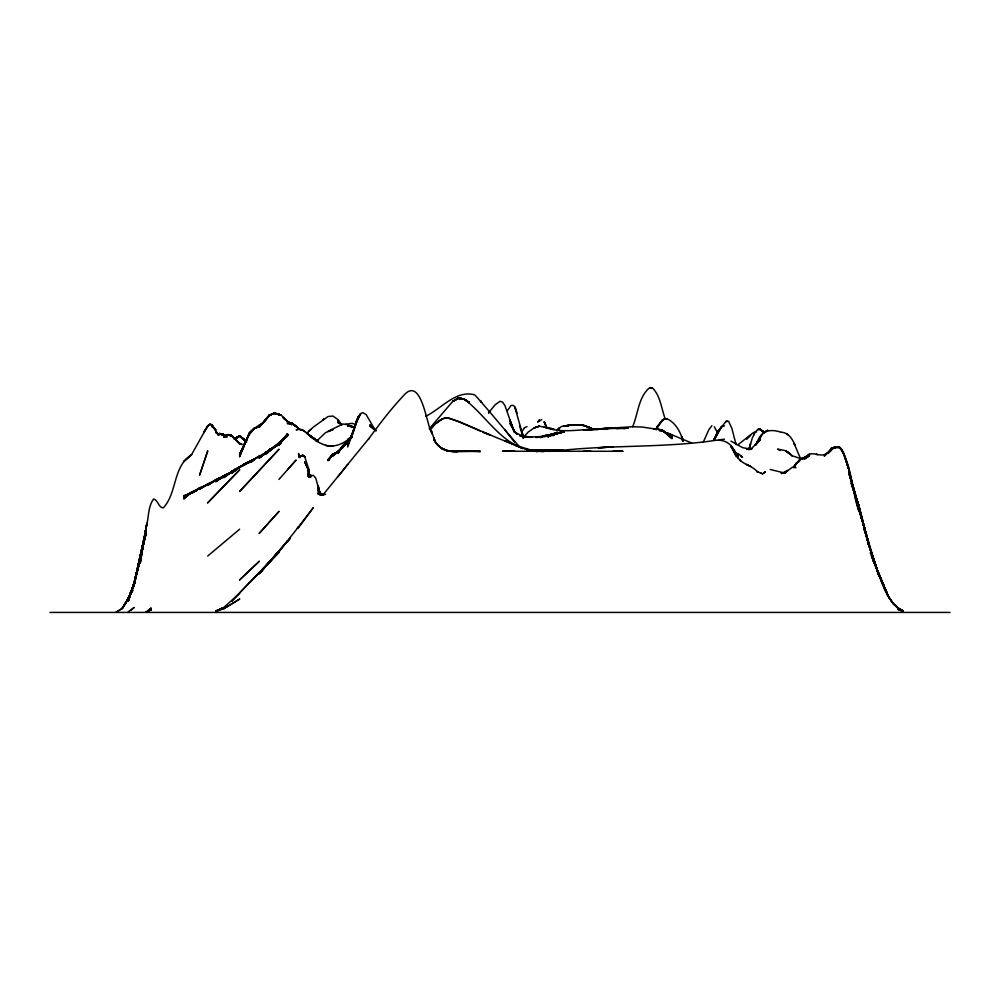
<?xml version="1.0" encoding="UTF-8"?>
<svg xmlns="http://www.w3.org/2000/svg" width="1000" height="1000" viewBox="0 0 1000 1000"><rect width="100%" height="100%" fill="white"/><g stroke="black" fill="none" stroke-linecap="round" stroke-linejoin="round"><path stroke-width="1.5" d="M140.25 563.288L146.275 526.8C148.837 517.775 147.875 506.525 153.637 498.95C157.787 500.1 158.188 506.238 162.237 507.825L163.463 507.688C177.312 492.75 172.7 466.112 191.713 454.738L183.738 461.538L191.713 454.363L207.688 425.887L209.675 424.363L211.675 424.663L218.062 434.263M140.25 562.788L146.888 523.325L140.25 561.838M140.25 560.95L146.275 527.137L140.25 560.525L146.275 527.275L140.25 560.125L134.238 582.725L128.225 600.788L134.238 582.725L140.25 560M140.25 560.125L146.275 527.425L140.25 559.738L134.238 582.737L128.225 600.625L134.238 582.737L140.25 559.587L134.238 582.737L128.225 600.538L134.238 582.762L140.25 559.4L134.238 582.762L128.225 600.5L134.238 582.762L140.25 559.212L146.275 527.913L140.25 558.713L134.238 582.825L128.225 600.388L134.238 582.8L140.25 559.113L134.238 582.788L128.225 600.35L134.238 582.788L140.25 559.025M146.275 526.8L146.888 523.475M140.25 559.738L146.275 527.6L140.25 559.2M132.738 590.625L122.2 608.462L116.188 612.137L122.2 608.462C138.488 586.613 137.812 558.162 146.275 533.188L140.25 556.263M146.275 532.5L134.238 583.888L128.225 598.925L134.238 584.5L146.275 531.838L134.238 583.888L128.225 599.038L134.238 583.737L146.275 530.075L134.238 583.638L128.225 599.3L134.238 583.325L146.275 529.562L134.238 583.713L128.225 599.163L134.238 583.513L140.25 556.95M134.238 583.8L146.275 531.213L140.25 556.5M140.25 557.35L134.238 583.275L128.225 599.45L134.238 583.162L140.25 557.712L134.238 583.15L128.225 599.625L134.238 583.013L146.275 528.65L134.238 583.038L128.225 600.013L134.238 582.812L140.25 558.938L134.238 582.8L128.225 600.262M140.25 558.587L134.238 582.85L128.225 600.225M749.112 448.85L752.4 437.788L755.475 431.675L757.925 429.438L760.387 429.363L764.075 432.062M134.238 582.737L140.25 559.788L134.238 582.725L128.225 600.662M748.962 449.762L750.562 443.787L748.962 449.438M628.112 428.038L613 428.025L583.525 429.938L632.65 426.725C638.125 413.938 638.375 396.675 649.85 387.575L652.3 387.788C660.638 395.863 661.338 408.913 665.4 419.312M347.7 446.95L356.3 422.35L360.6 413.675L362.75 412.638L366.125 414.562L375.337 430.337M352 434.075L347.7 445.487L356.3 422.35L360.6 413.75C353.512 422.137 354.988 434.6 347.7 442.95L352 435.637L347.7 443.5L352 435.337L347.7 443.413L352 435.188L358.45 416.587L352 435.988L347.7 442.875L351.287 437.188M656.125 429.288L657.212 426.4L662.125 420.575L664.587 418.85L667.038 418.787C675.875 422.912 680.575 432.212 683.112 441.163M656.125 429.663L657.212 426.887L655.987 429.487M239.613 456.812C244.125 442.9 249.262 429.087 263.2 422.962L259.262 426.2L264.175 421.65L259.262 426.562L254.35 428.363L249.438 433.325L239.613 454.8L249.438 433.363L254.35 428.363L259.262 426.488L254.35 428.438L249.438 433.15L239.613 455.812L249.438 433.212L254.35 428.375L259.262 426.35L254.35 428.375L249.438 433.162L239.613 456.15M132.738 590.475L122.2 608.475L128.225 598.688L134.238 584.5M239.613 456.488L249.438 433.15L254.35 428.475L259.262 426.413L254.35 428.375L249.438 433.137M122.2 608.462L128.225 598.7L134.238 584.788M128.225 598.725L134.238 585.425M249.438 433.363L239.613 454.462L249.438 433.625M718.938 430.062L713.713 440.387L718.938 430.025L721.7 426.512L713.713 440.387L718.938 430.062L716.162 435.475M756.7 443.913C760.425 430.312 770.062 428.612 780.962 432.2M716.162 435.25L718.938 430.125L713.713 440.425L721.7 426.337M756.087 444.275L762.837 433.625L767.75 430.2L762.837 433.062L765.3 431.763M203.688 432.938L207.688 425.887L209.675 424.387L211.675 424.688L215.662 430.25L211.675 424.663L209.675 424.363L207.688 425.875M703.275 442.175L708.8 429.75L711.875 425.725M756.875 443.137L760.387 437.425L755.475 445.037L760.387 438.263L755.475 444.663L760.387 439.738L750.562 449.475L751.787 448.638L746.562 449.338L751.787 448.812L746.562 449.137L750.562 449.05L742.575 447.663L730.913 441.087M522.925 438.05L528.25 432L534.388 427.762L539.3 426.175L554.038 429.15L544.212 427.013C561.8 434.087 579.975 428.713 598.263 429.462L583.525 429.9L613 428.025L625.087 428.488L613 428.025L617.537 428.512M337.875 453.25L342.788 445.75L352 437.163L337.875 452.238L347.7 441.788L337.875 452.075L332.962 454.725L328.05 459.8L332.962 454.688L337.875 451.912L343.338 446.987L332.962 455.988L343.338 446.812M351.138 437.337L347.7 442.5L350.275 439.15M522.112 431.287L524.562 427.638M342.788 445.825L337.875 453.025L342.788 445.775L347.7 440.588M793.787 466.987L799.688 459.325L802.15 458.913L799.688 459.55L802.15 458.013L804.6 458.663C810.638 447.6 820.387 459.85 827.938 452.475L824.25 456.125L831.625 448.775L835.312 447.175L831.625 449.425L835.312 446.975L838.988 447.6L835.312 447.337L838.988 446.938C852.613 464.475 851.175 490.025 858.637 510.325L848.812 469.938L868.462 542.35L858.637 507.887M827.938 453.162L831.625 447.65L835.312 448.2M283.212 439.038L278.925 445L287.512 433.775L278.925 444.825L287.512 434.062L278.925 444.725L287.512 434.338L278.925 444.6L287.512 434.65L278.925 444.387L287.512 434.875L278.925 444.275L287.512 435.087L278.925 444.012L269.088 450.275L278.925 443.9L287.512 435.487L278.925 443.688L269.088 450.662L287.512 435.962L269.088 451.538L287.512 435.712L278.925 443.688L259.262 457.175L278.925 444.05L287.512 435.363L278.925 443.9L259.262 456.938L269.088 451.062L278.925 443.475L269.088 451.037L259.262 456.238L267.688 453.113C252.125 459.312 237.488 467.688 223.65 477.262L235.625 469.087L254.35 459.812L244.525 464.038L231.637 472.638L239.613 466.938L254.35 459.438L235.625 469.075L223.65 476.838L215.662 480.312L231.637 472.013L223.65 476.838L215.662 480M337.875 452.612L342.788 445.875M539.3 419.875L537.663 422.125L539.3 420.163M793.787 467.137L796 464.1L793.238 467.3M203.688 431.95L207.688 426.562M298.575 526.75L297.337 528.362L313.312 507.7L298.575 527.612M488.537 412.887L495.087 404.837L500 401.287L502.463 402.038L504.913 405.5L514.25 432.075L509.825 419.988L514.738 432.163L517.2 434.35L514.738 431.75L509.825 423.088L514.738 432.163L524.562 437.212L519.65 435.775L531.938 437.137L524.562 437.325L544.212 436.4L537.2 437.425M337.875 476.887L347.7 464.45L323.137 494.725L325.588 494.387L318.225 493.05L320.675 493.988L318.225 492.463L320.675 494.45L318.225 491.225L320.675 494.825L318.225 490.425L320.675 494.925L318.225 489.725L320.675 495.125L318.225 489.575L320.675 495.175M557.312 430.262L561.413 426.475L568.775 425.462L563.862 426.087C573.7 424.175 584.562 423.812 593.35 429.4M347.7 464.438L368.888 438.5L368.575 439.1C379.862 423.425 391.875 407.837 405.275 393.787C422.425 377.65 427.075 429.038 432.45 434.137L431.225 430.312L434.9 441.238L433.675 438.05C440.375 457.525 464.812 449.65 480.35 451.525L447.188 451.1L480.35 451.325M328.05 460.337L332.962 454.562L337.875 452.013L332.962 454.6L328.05 460.288L332.962 454.562L337.875 452.013L332.962 454.637L328.05 460.012L332.962 454.65L337.875 451.987L332.962 454.6L328.05 460.337L332.962 454.588L337.875 452.013L332.962 454.637L328.05 460.05L332.962 454.688L337.875 451.987L332.962 454.6L328.05 460.387L332.962 454.575L337.875 452.025L332.962 454.65L328.05 460.087L332.962 454.6L337.875 452.013L332.962 454.675L328.05 460.125L332.962 454.588L337.875 452.013L332.962 454.675L328.05 460.087L332.962 454.6L337.875 452.025L332.962 454.688L328.05 460.05L332.962 454.675L337.875 451.95L332.962 454.787L328.05 459.738L332.962 454.787L337.875 451.9L332.962 454.762L328.05 459.913L332.962 454.762L337.875 451.95L332.962 454.825L328.05 459.8L332.962 454.725L337.875 451.962L347.7 442.075L337.875 452.075L332.962 454.588L328.05 460.613L332.962 454.538L337.875 452L347.7 442.4L337.875 451.925L332.962 455.125L343.338 446.8M431.225 428.862C435.288 423.7 440.238 418.275 447.188 417.688C477.575 427.762 505.925 444.137 537.2 451.6L531.938 450.6M332.962 454.538L328.05 460.487L332.962 454.55L337.875 452.013L332.962 454.625L328.05 460.163M806.562 457.863L809.513 454.3L806.562 457.512M556.987 430.95L558.95 428.625L556.987 430.637M347.7 441.15L337.875 452.525L351.138 437.863M298.575 526.8L278.925 551.675L287.512 540.9L259.262 573.8L278.925 551.087L259.262 573.562L278.925 551.25L259.262 573.35L278.925 551.938L231.637 601.25L249.438 582.663M287.512 469.75L296.112 460.037L278.925 479.438M337.875 452.413L347.7 441.413M306.55 433.612L313.312 427.113L328.05 416.538L332.962 416.037L337.875 419.562L341.15 424.175M429.25 428.825L452.713 401.413L458.237 398.225L463.762 398.875C484.513 413.975 497.962 439.5 523.162 448.5L514.738 445.138L523.162 448.462M316.262 441.475L325.588 432.612L332.962 429.712L328.05 431.262L342.788 424.05L347.7 424.675L349.85 426.138M249.438 582.913L278.925 552.413L259.262 572.625M507.375 410.637L511.05 405.462L513.513 405.4L514.738 406.9L523.337 436.8M148.725 610.237L151.188 607.975L146.275 611.862M308.4 431.55L310.85 429.338M223.65 607.663L215.662 611.2L223.65 607.913L215.662 611.188L223.65 607.587L239.613 593.35M131.225 610.037L134.238 607.438L128.225 611.838M219.662 477.887L207.688 485.387L215.662 479.812L207.688 484.55L230.3 472.875L199.7 488.3L207.688 484.625L199.7 487.713L191.713 493.363L199.7 488L187.725 494.25L183.738 497.062L199.7 488.45L183.738 496.737L195.712 490.513L183.738 496.737L195.712 490.513L191.713 492.15L183.738 498.963L191.713 492.125L195.712 490.35M207.688 556.038L239.613 529.237M259.262 458.15L269.088 449.975L277.688 445L259.262 457.438L278.925 444.087L287.512 435.225L278.925 444.125L269.088 450.238L278.925 444.05L287.512 435.175L278.925 444.05L269.088 450.025L259.262 457.7L269.088 450.05L278.925 444.125L287.512 435.138L278.925 444.087L269.088 450.037L259.262 458L269.088 449.988L277.688 445.087L269.088 450M249.438 461.7L244.525 464.575L249.438 461.7L252.25 461.375C244.488 462.987 237.65 468.325 231.637 473.387L239.613 466.85L254.35 460.112M725.837 421.425L721.7 426.938L724.463 425.75M239.613 466.85L231.637 473.125L239.613 466.875L244.525 464.725L239.613 466.85L231.637 472.875L239.613 466.938L244.525 465.025M347.7 440.525L352 437.175M187.725 494.25L183.738 497.3L187.725 494.25L191.713 492.812L187.725 494.25L183.738 497.175L187.725 494.263L191.713 492.975M738.275 444.538L753.475 432.5L756.7 431.863M223.65 475.9L215.662 481.75L227.638 473.988L215.662 480.962L227.638 473.837L215.662 481.375M539.3 421.15L541.763 419.55M246.488 441.987L239.613 435.988L234.7 438.975L239.613 435.838L246.488 441.962L239.613 435.988L234.7 438.988L239.613 435.812L246.488 441.9L244.525 440.112M234.7 438.95L239.613 435.812L244.525 439.9L239.613 435.812L234.7 438.975L239.613 435.875L244.525 439.8L239.613 436.075M227.638 434.625L223.65 437.163L227.638 434.637C234.275 434.137 236.012 443.288 242.075 444.438C235.487 442.587 231.488 429.688 223.65 436.763L227.638 434.712L231.637 436.337M187.725 495.438L183.738 495.637L187.725 494.9L183.738 496.312L187.725 494.888L183.738 496.337L195.712 490.6M425.688 416.325C441.587 408.562 456 389.588 474.825 394.913C490.175 411.875 504.475 429.913 519.65 446.975M234.288 439.263L239.613 435.988L244.525 439.825L239.613 435.875L234.7 439L239.613 435.988L244.525 439.862M727.225 420.85L725.837 421.688L727.225 421.362M191.713 492.188L183.738 496.488L197.037 490.262L187.725 494.35M347.7 439.237L351.388 437.1C335.3 450.613 322.887 447.788 308.4 434.625L318.225 441.375L308.4 434.487L313.312 438.263C308.15 435.4 303.025 426.812 296.112 429.85L298.575 429.412M269.088 415.812L274 413.162L278.925 414.663L274 413.212L269.088 415.337L264.175 421.45L269.088 415.538L274 413.212L276.462 413.462L281.062 415.075L290.738 424.212L283.212 417.938L291.812 424.8M332.962 454.613L337.875 452.013M187.725 494.55L183.738 496.562L187.725 494.712M524.562 427.75L527.025 426.55M548.425 436.512L554.038 433.775L563.862 431.9L551.237 435.213L554.038 433.812L563.862 431.912L544.212 435.9L563.862 431.838L544.212 436.075L554.038 434L551.237 435.25L563.862 431.838L544.212 436.125L554.038 433.925L551.237 435.2M785.562 471.388L787.712 470.375L785.562 472.425L792.312 467.262L796 467.713M785.562 471.55L781.263 473.55L785.562 472.175M548.425 435.988L554.038 433.413L563.862 431.962L554.038 433.612L545.625 436.438L563.862 431.863L544.212 436.312L554.038 433.85M548.425 436.075L554.038 433.6L563.862 431.925M299.8 456.213L302.875 455.538L304.713 456.775L302.875 455.462L298.575 456.613L302.875 455.412L304.713 456.763L308.4 468.025L309.738 477.188M215.662 611.7L222.312 609.125M254.35 428.35L259.262 426.562L269.088 415.962L259.262 427.175L269.088 415.538L274 413.312L278.925 414.513L274 413.212L269.088 415.6L274 413.162L277.688 414.412M836.538 447.663L838.988 446.812L841.45 449.212L843.9 454.025L848.812 469.288L843.9 454.325M441.662 419.038L447.188 417.688L458.237 421.25L480.35 431.075M718.938 439.875L724.463 439.188M535.8 437.525L554.038 434.188M568.775 425.35L563.862 426.325L573.688 424.787L583.525 425.25L590.887 428.363M345.238 424.363L352 423.35L354.15 423.913M229.638 434.663L231.637 435.675L227.638 434.837L231.637 435.675L235.625 439.462L231.637 435.675L227.638 434.913L231.637 435.513L227.638 434.762L231.637 435.562L239.613 443.562M287.512 423.65L291.812 423.312L301.025 430.3L291.812 423.312L287.512 423.237L291.812 423.387L297.337 427.188M613 428.1L598.263 428.938L628.112 428.05M226.637 436.525L221.65 433.963L217.662 434.038L221.65 433.85L223.65 434.925L221.65 433.862L217.662 434.1L221.65 433.938L223.65 434.925L217.662 433.663L219.662 434.787M558.95 451.25L554.038 451.262C606.2 444.762 659.25 448.05 711.25 440.988C722.125 438.462 730.163 441.925 734.587 450.95L730.913 446.438L734.587 450.725L738.275 458.162L740.738 461.05L739.5 459.7C744.762 465.112 753.162 466.163 757.925 472.35L756.7 471.35L762.837 473.963L760.387 472.912M590.887 451.25L583.525 451.25M527.025 451.25L531.938 451.25M447.188 451.25L458.237 451.25L447.188 450.85L441.662 448.625L447.188 450.838L458.237 451.425C448.338 452.6 437.625 448.638 433.675 438.913C437.762 448.5 448.237 452.95 458.237 451.25L447.188 451.213L458.237 451.25M613 451.25L622.825 451.287L502.463 451.25L514.738 451.25M50 612.425L950 612.425M533.162 451.25L551.587 451.275L549.125 451.25M617.913 451.25L622.825 451.287M653.525 428.688L657.212 428.75L662.125 430.538L671.95 436.85L662.125 430.35L671.95 437.25L662.125 430.125L671.95 437.675L662.125 429.988L657.212 429.225L662.125 430.538M659.675 430.988L662.125 431.037M226.637 436.788L223.65 434.637L221.65 434.575L223.65 434.637L226.312 436.35M534.388 451.225L544.212 451.463L534.388 451.138M770.212 469.487L785.562 473.25L781.263 472.788M223.65 434.837L219.662 433.688L217.662 434.188L221.65 434.075L226.637 437.075L223.65 434.613L221.65 434.575L223.65 434.625L226.637 436.8M328.05 446.138L332.962 446.275M632.65 426.725L642.475 427.088L657.212 429.325L653.525 428.837M740.738 456.312L742.575 457.362L738.275 453.713L734.587 452.837L738.275 456L734.587 452.688L738.275 456.525L734.587 452.325L738.275 456.863L734.587 452L738.275 458.162L730.913 446.037L736.263 456.838M278.925 414.113L276.462 413.787L281.062 415.238L276.462 413.612L281.062 415.238M568.075 451.012L527.025 449.8L531.938 450.425L524.562 449.012M527.025 450.238L529.475 450.375M573.688 424.7L583.525 425.25L573.688 424.787M620.55 428.475L613 428.013L618.612 428.562M223.65 434.675L219.662 433.575L217.662 434.487L219.662 433.575L223.65 434.762L219.662 433.6L217.662 434.375L219.662 433.587L221.65 434.075L217.662 434.275L219.662 433.625L223.65 434.675L226.637 437.35M354.862 427.375L347.7 425.8L354.862 427.35L347.7 425.662L354.862 427.35L347.7 425L349.85 426.3M781.263 432.238C788.55 432.463 792.85 439.462 795.088 445.55L794.163 443.638L800.913 459.538M799.688 458.275L792.312 455.825L785.562 450.65L777.575 449.113L780.037 450.513M531.938 450.737L534.388 451.35M816.888 454.438L816.263 454.237L817.5 454.625M325.588 445.4L326.825 445.825M352 426.337L354.862 427.45M691.6 442.975L667.038 432.775L671.95 436.125M762.837 430.95L760.387 429.812L764.075 432.175M308.4 475.513L310.85 476.65L308.4 475.562L310.85 475.988L308.4 476.087L310.85 475.325L308.4 476.35L313.312 475.312L315.763 478.125L320.062 494.113M337.875 422.725L341.562 424.438M897.95 608.175L902.862 610.775L897.95 608.138L893.037 603.538L897.95 608.15L902.862 610.763L897.95 608.325L902.862 610.763C883.725 600.825 881.087 576 872.288 558.263M217.662 433.488L215.662 432.362L218.663 434.925L215.662 431.5L218.663 434.712M741.35 456.388L741.963 456.775L740.738 455.575L741.963 456.788M308.4 475.288L310.85 476.887M341.562 424.2L337.875 421.763L341.562 424.462M296.112 426.2L291.812 423.312L287.512 423.425L291.812 423.35L296.112 426.138L291.812 423.4L287.512 422.7L291.812 423.75L287.512 421.975L291.812 423.925L287.512 421.75L291.812 424.137L287.512 421.587L291.2 424.375M375.95 430.425L369.812 425.938L375.95 430.75M788.787 453.088L785.562 450.65L789.862 453.913M728.525 421.2L731.825 428.225L736.125 444.688L735.512 442.575M239.613 435.812L246.488 441.887M341.8 424.475L337.875 420.95L341.8 424.837M376.125 430.725L369.812 424.825L375.075 430.387M848.812 469.363L843.9 454.025L841.45 449.237L838.988 446.838L841.45 449.212L843.9 454.025L848.812 469.225M838.988 446.863L841.45 449.212L843.9 454.038L841.45 449.2L838.988 446.812L841.45 449.212L843.9 454.062M789.862 453.5L792.312 456.25M341.8 424.712L337.875 420.312L340.825 423.925M504.913 429.888L514.738 442.3M714.325 426.788L717.55 432.912M878.3 573.413L888.125 596.05L893.037 603.4L888.125 596.075L878.3 573.663M893.037 603.4L888.125 596.062L878.3 573.225M683.188 440.875L681.775 436.938L682.562 439.938M298.575 455.462L299.8 457.738M308.4 474.675L309.625 477.025M681.775 438.587L683 441.05M546.675 426.95L544.212 421.975L546.675 427.837L544.212 421.575M515.962 409.588L514.738 406.987L517.2 413.263M299.8 457.175L298.575 454.325L299.275 457.013M683 440.4L681.775 437.55L682.763 440.462M682.875 440.613L681.775 438.05L682.875 440.737M523.088 437.188L522.112 434.875L523.088 437.312M873.238 560.9L888.125 596.05L870.25 552.737M873.238 560.513L888.125 596.05L878.3 573.188L868.462 544.012M873.238 560.325L888.125 596.05L878.3 573.15L868.462 543.938L858.637 505.05L868.462 543.413L878.3 573.162L888.125 596.075L871.45 555.825M433.675 437.925L434.9 441.2L433.675 437.887M320.188 493.938L318.225 488.762L320.188 494.275M682.763 440.238L681.775 437.55L682.763 440.275M852.438 487.425L858.637 504.837L868.462 543.875L878.3 573.15L868.462 543.188L878.3 573.812L858.637 509.438M682.763 439.825L681.775 437.05L682.675 439.875M851.275 483.338L858.637 504.837L868.462 544.412M851.275 483.45L858.637 505.288L851.625 483.1M868.462 542.212L863.55 527.65L878.3 574.688M519.65 426.05L523.337 437.95M851.5 482.9L858.637 506.037L848.812 472.738L858.637 506.262L848.812 472.425L858.637 506.5L848.812 471.962L858.637 506.75L848.812 471.8M320.275 494.312L318.225 487.625L320.275 494.675M848.812 472.113L858.637 506.5M858.637 507.262L868.462 542.513L848.812 471.488L858.637 508.512M858.637 507.575L868.462 542.463M309.212 477.137L308.4 473.812L309.15 476.775M858.637 506.95L868.462 542.9L858.637 505.825L868.462 543.413M299.275 456.863L298.575 453.7M320.325 495L318.225 486.037L320.325 495.087M309.15 476.625L308.4 473.625L309.1 476.5M309.1 476.275L308.4 473.363L309.1 476.362M298.575 453.488L299.188 456.125M309.425 475.913L308.4 469.888L304.713 462.062L308.4 469.888L309.375 476.025L308.4 469.637M308.4 469.125L309.513 476.975M308.4 468.1L309.562 475.8M308.4 468.812L309.513 476.463M146.275 528.263L140.25 558.713L134.238 582.812L146.275 528.263M146.275 529.087L134.238 583L128.225 599.812L134.238 583.013L140.25 557.712L134.238 583.1L146.275 529.087M140.25 556.35L134.238 584.175L128.225 598.925L134.238 584.225L140.25 556.462M140.25 557.038L134.238 583.475L140.25 557.038M140.25 557.137L134.238 583.337L140.25 557.238M140.25 557.975L134.238 583L140.25 557.975M140.25 558.425L134.238 582.875L140.25 558.513M207.688 451.062L199.7 474.862L207.688 451.062M249.438 433.212L239.613 455.475L249.438 433.288L254.35 428.375L249.438 433.263M352 434.637L347.7 444.363L352 434.75M358.45 416.775L356.3 421.45L358.45 416.775M352 434.862L347.7 444.137L352 434.9M352 434.925L347.7 443.938L352 435.037M754.237 433.7L753.625 434.938L754.237 433.713M352 435.112L347.7 443.65L352 435.15M796 463.575L794.163 467.075L796 463.562L799.688 460.5L796 463.7L793.787 467.537L796 463.575L799.688 460.913L796 463.562M718.938 430.288L716.162 435.225L718.938 430.288M352 435.775L347.7 443.038L352 435.775M760.387 437.638L756.287 443.975L760.387 437.638M662.125 420.312L657.212 427.663L662.125 420.575L664.587 418.963L662.125 420.312M760.387 437.95L755.475 445.037L760.387 437.95M558.95 428.162L557.312 430.475L558.95 428.2M283.212 439.237L278.925 444.988L283.212 439.237M269.088 415.3L264.175 421.812L269.088 415.325L274 413.462L269.088 415.3M490.175 410.725L488.537 412.887L490.175 410.737M290.387 538.075L287.512 541.7L290.387 538.075M287.512 434.2L278.925 444.725L287.512 434.2M829.775 451.312L827.938 453.5L831.625 450.025L829.775 451.312M287.512 434.462L278.925 444.6L287.512 434.462M278.925 511.475L259.262 533.337L278.925 511.475M347.7 441.2L337.875 452.525L347.7 441.25M287.512 434.712L278.925 444.425L287.512 434.762M287.512 434.925L278.925 444.275L287.512 434.975M278.925 449.375L239.613 491.45L278.925 449.375M347.7 441.662L337.875 452.238L347.7 441.662M239.613 469.825L207.688 502.863L239.613 469.825M750.562 435.138L746.562 439.087L750.562 435.225M259.262 561.3L239.613 579.925L259.262 561.3M807.062 456.575L804.6 458.837L809.513 455.487L804.6 458.2L807.062 456.688L802.15 458.062L804.6 458.663L809.513 455.688L804.6 458.512L807.062 456.6M765.3 471.8L763.662 473.125L765.3 471.85M231.637 471.55L223.65 477.725L235.625 469.137L231.637 471.562M244.525 463.925L239.613 467.45L244.525 463.938L254.35 459.15L244.525 463.925M254.35 458.875L249.438 462.35L259.262 456.1L254.35 458.875M441.662 419.425L436.138 423.237L441.662 419.425M278.925 443.787L269.088 450.525L278.925 443.787M207.688 483.875L199.7 489.225L211.675 482.3L207.688 483.875M804.6 457.35L802.15 459L807.062 457.188L804.6 457.35M254.35 459.012L249.438 462.262L254.35 459.075M324.363 418.875L323.137 419.675L324.363 418.875M227.638 473.787L215.662 480.4L227.638 473.8M235.625 469.137L231.637 471.662L235.625 469.237M239.613 599.062L223.65 608.85L239.613 599.062M807.062 456.65L804.6 458.2L807.062 456.725M223.65 476.037L215.662 480.962L223.65 476.112M277.688 444.913L269.088 450.15L277.688 444.913M301.025 455.7L299.8 456.425L302.875 455.412L304.713 456.812L302.875 455.412L299.8 456.337L302.875 455.562L301.025 455.7M254.35 459.237L249.438 462.113L254.35 459.237M458.237 398.237L452.713 401.45L458.237 398.263L463.762 398.9L469.3 402.537L463.762 398.875L458.237 398.237L452.713 401.4L458.237 398.237L463.762 398.9L469.3 402.537L463.762 398.9L458.237 398.225M219.662 433.562L217.662 434.613L219.662 433.575M544.212 435.688L540.538 437.6L544.212 435.7L554.038 435.337L544.212 435.688M324.363 494.087L323.137 494.725L324.363 494.087M151.188 609.562L146.275 612.062L151.188 609.562M554.038 433.688L547.9 436.763L554.038 433.738L544.212 436.587L554.038 433.812L547.9 436.763L554.038 433.775M151.188 609.637L146.275 612.075L151.188 609.675M223.65 476.637L215.662 480.225L223.65 476.637M223.65 607.775L215.662 611.175L223.65 607.8M219.662 478.075L215.662 479.762L219.662 478.075M310.85 475.25L308.4 476.275L310.85 475.275M187.725 494.825L183.738 496.3L187.725 494.85M539.3 426.188L534.388 427.85L539.3 426.188M187.725 495.1L183.738 496.125L187.725 495.112M554.038 434.038L544.212 435.988L554.038 434.038M302.875 455.438L301.025 455.788L302.875 455.45M187.725 495.288L183.738 496L187.725 495.288M310.85 475.562L308.4 475.975L310.85 475.562M667.038 418.7L664.587 419L667.038 418.787M652.3 387.762L649.85 388.05L652.3 387.788M320.675 493.75L318.225 493.988L320.675 493.75L323.137 495.075L318.225 493.663L320.675 493.8M219.662 433.837L217.662 433.975L221.65 433.862L223.65 435.15L219.662 433.862M613 446.912L598.263 447.8L613 446.912M760.387 429.35L757.925 429.462L760.387 429.363L763.337 432.025L760.387 429.375M531.938 437.062L529.475 437.137L531.938 437.075M554.038 450.05L534.388 450.4L554.038 450.075M310.85 475.8L308.4 475.75L310.85 475.8M509.825 451.238L504.913 451.2L509.825 451.275M563.862 450.4L554.038 450.087L563.862 450.462M721.7 440.238L718.938 440.037L721.7 440.238M291.812 423.387L287.512 422.863L291.812 423.488M463.762 398.875L458.237 398.375L463.762 398.875L469.3 402.6L463.762 398.875M652.3 388.05L649.85 387.7L652.3 388.05M219.662 434.175L217.662 433.738L219.662 434.275M310.85 476.2L308.4 475.562L310.85 476.2M291.812 423.55L287.512 422.525L291.812 423.612M219.662 434.375L217.662 433.713L219.662 434.375M590.887 427.9L583.525 425.387L590.887 428M490.175 434.975L482.8 432.137L490.175 435.012M902.862 611.287L897.95 609.375L902.862 611.287M514.738 444.888L504.913 440.725L514.738 444.913M835.312 448.212L833.462 447.375L835.312 448.212M750.562 466.287L746.562 464.462L750.562 466.312M902.862 610.763L897.95 608.263L902.862 610.763M671.95 435.5L669.5 434.087L671.95 435.5M787.712 434.487L786.637 433.862L787.712 434.6M789.862 453.537L785.562 450.85L789.862 453.625M291.812 424.387L287.512 421.587L291.812 424.387M304.713 431.575L302.875 430.325L304.713 431.575M318.225 441.375L308.4 434.575L318.225 441.413M213.675 427.725L211.675 426.325L215.662 429.775L211.675 425.262L215.662 429.862L213.675 427.725M223.65 435.275L221.65 433.85L223.65 435.275M738.275 455.625L734.587 452.762L738.275 455.625M313.312 438.512L308.4 434.387L313.312 438.512M235.625 439.312L231.637 435.863L239.613 443.862L235.625 439.312M671.95 438.562L662.125 429.988L671.95 438.562M287.512 421.375L283.212 417.388L287.512 421.413M738.275 456.175L734.587 452.688L738.275 456.175M481.575 402.3L480.35 400.65L481.575 402.3M320.675 494.925L318.225 489.875L320.675 495.075M434.9 441.087L433.675 438.05L434.9 441.163M320.188 494.025L318.225 489.425L320.188 494.062M878.3 573.15L868.462 543.713L878.3 573.15M682.675 440.05L681.775 437.188L682.675 440.05M523.337 436.85L522.112 432.725L523.337 436.912M868.462 542.325L858.637 508.088L868.462 542.375M309.375 476.975L308.4 472.625L309.312 477.1M309.262 475.763L308.4 471.325L309.212 475.85M309.312 476.512L308.4 470.438L309.312 476.525"/></g></svg>
